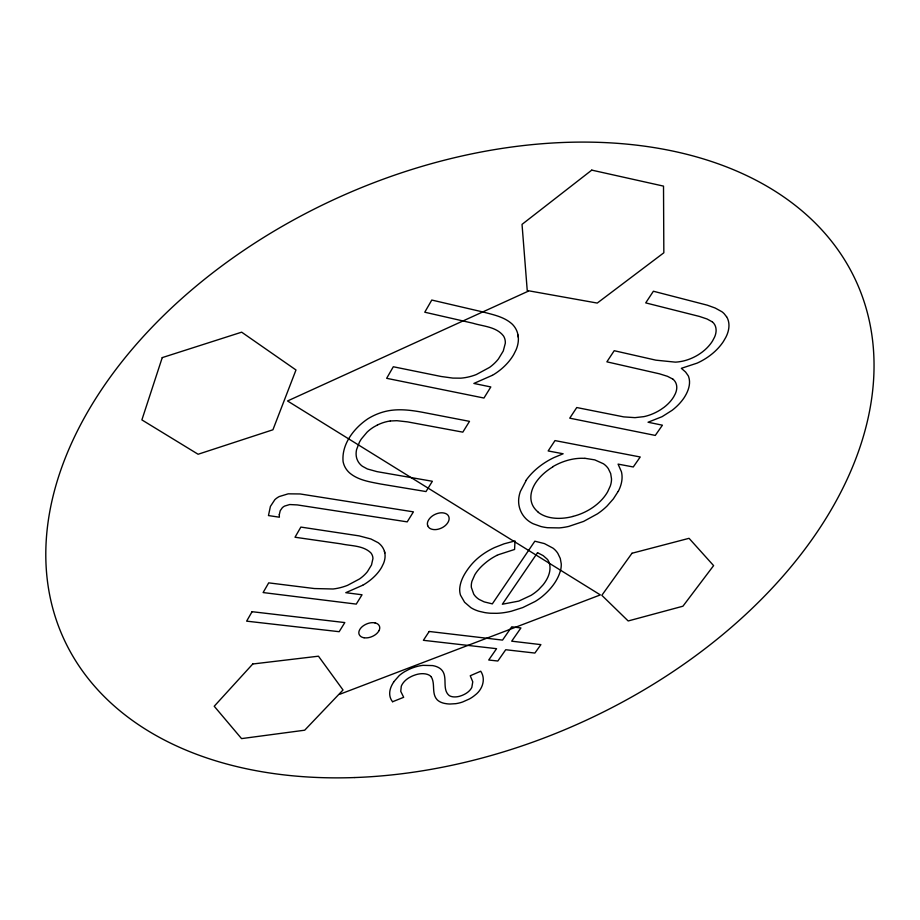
<?xml version="1.0" encoding="UTF-8"?>
<svg xmlns="http://www.w3.org/2000/svg" width="920" height="920" viewBox="0 0 920 920"><rect width="100%" height="100%" fill="white"/><g stroke="black" fill="none" stroke-linecap="round" stroke-linejoin="round"><path stroke-width="1.38" d="M618.171 491.406L613.341 498.916L607.016 506.08A49.737 32.004 -26.4 0 1 597.471 513.832L583.613 521.41L568.755 526.412A51.359 33.074 -26.3 0 1 559.176 527.908L547.561 527.712A65.343 42.262 -26.6 0 1 540.833 526.493L533.106 523.733A52.451 33.833 -26.3 0 1 525.676 518.477C521.099 513.808 518.512 507.288 518.615 500.756A49.231 31.797 -26.2 0 1 520.375 491.452L526.171 480.447M393.507 682.088L399.28 675.533A26.749 15.939 -21.1 0 1 404.685 671.657L408.434 669.656A31.153 18.526 -21.2 0 1 412.459 667.931L415.15 667.011A26.772 15.95 -21.2 0 1 423.085 665.344L432.607 665.585A25.817 15.375 -21.2 0 1 441.22 669.449C448.5 676.453 441.428 689.08 449.178 695.52A13.248 7.785 -22 0 0 452.928 696.819A13.524 7.958 -22 0 0 454.56 696.923A12.408 7.302 -22 0 0 459.942 696.152L461.84 695.497A16.387 9.649 -22 0 0 463.772 694.657L465.002 694.025A13.317 7.831 -22 0 0 469.89 690.23L470.258 689.781A15.41 9.073 -22 0 0 471.834 687.366L472.765 681.812L470.246 675.751L480.723 671.22C486.128 679.224 482.379 689.689 475.099 695.06A23.529 13.834 -22 0 1 469.372 698.981L462.599 701.994A23.494 13.811 -22 0 1 455.722 703.673L450.006 704.019A31.418 18.526 -22.1 0 1 446.855 703.788L444.44 703.386A25.288 14.881 -22 0 1 437.195 699.809C431.238 693.507 435.562 683.79 431.227 676.844M552.977 466.785L551.781 467.532A45.16 29.095 -26.4 0 0 548.285 469.913A40.848 26.369 -26.3 0 0 535.164 483.552A38.778 25.047 -26.3 0 0 530.863 497.087A42.228 27.267 -26.4 0 0 530.932 498.973A41.25 26.634 -26.4 0 0 534.934 508.852L536.188 510.266A49.944 32.258 -26.6 0 0 538.361 512.221M492.269 375.348L473.869 383.445L490.82 386.952L483.954 398.038L386.653 378.315L393.311 366.758L441.128 376.487L452.881 378.097L460.805 378.166A42.044 30.176 -25.9 0 0 476.341 374.543L489.555 367.402A35.811 25.633 -25.9 0 0 498.421 358.961L503.263 351.014L505.31 343.252A24.242 17.308 -26.3 0 0 505.034 339.791A22.655 16.169 -26.4 0 0 503.447 335.903C496.282 326.646 483.184 326.393 472.845 323.196L424.764 312.214L431.779 300.046L483.437 312.087C493.396 314.743 504.344 316.905 512.175 324.093A39.479 28.209 -26.3 0 1 516.12 349.738L513.762 354.476A49.323 35.34 -26 0 1 492.303 375.406M362.675 585.258L345.782 592.687L362.043 594.769L356.258 604.106L263.108 592.56L268.697 582.866L314.398 588.547L333.097 588.995A38.629 25.242 -19.8 0 0 347.553 585.338L359.593 578.922A32.901 21.447 -19.9 0 0 367.436 571.653L371.507 564.972L372.933 558.578A22.264 14.501 -20.2 0 0 372.45 555.772A20.803 13.547 -20.2 0 0 370.702 552.702C362.825 545.295 350.911 546.043 340.986 543.846L295.009 537.234L300.863 527.079L359.133 535.877L370.933 538.993L378.189 542.719A36.259 23.621 -20.1 0 1 383.582 563.327L381.65 567.284A45.298 29.566 -19.9 0 1 362.71 585.292M377.441 424.994L374.084 426.834A31.084 21.562 -22.1 0 0 367.046 432.193L361.387 438.932A47.276 32.625 -22.5 0 0 359.421 442.221L356.569 449.615A32.867 22.758 -22.1 0 0 356.695 458.206L356.983 459.068A29.509 20.424 -22 0 0 362.342 466.233L367.367 468.97L377.016 471.638L432.365 481.275L426.006 491.556L380.753 484.035C369.955 481.896 358.075 480.263 349.45 472.799A41.17 28.485 -21.9 0 1 343.079 461.506C341.492 444.141 354.004 428.156 367.735 418.899A41.676 28.957 -22.1 0 1 385.135 411.481C397.486 408.411 410.4 410.021 422.74 412.321L469.499 421.36L462.817 432.147L407.56 421.877L396.865 420.693L390.333 420.98M528.08 291.272L287.534 400.971L600.346 594.906L339.606 694.324M392.679 701.707L403.673 697.303L400.752 691.357L401.281 686.262A18.572 11.051 -21.1 0 1 402.603 683.732A19.469 11.58 -21.2 0 1 403.431 682.582L404.374 681.478A16.295 9.694 -21.1 0 1 409.17 677.66L411.412 676.464A19.78 11.753 -21.1 0 1 413.804 675.429L416.173 674.624A15.341 9.131 -21.1 0 1 422.222 673.681L423.671 673.716A16.019 9.533 -21.1 0 1 431.284 676.821M572.918 516.408L575.552 515.683A40.365 26.001 -26.4 0 0 591.33 508.438A39.594 25.507 -26.4 0 0 605.061 495.776A45.494 29.36 -26.3 0 0 607.66 491.786L610.339 485.921A37.064 23.862 -26.5 0 0 611.512 478.929L610.684 473.581L608.327 468.659A41.216 26.565 -26.4 0 0 603.462 463.784L594.769 459.873L584.936 458.298M672.796 379.074L667.46 376.315L659.433 373.808L606.878 361.836L614.215 350.704L655.891 360.168L675.269 362.135A35.04 23.517 -31.6 0 0 679.144 361.778L681.605 361.376A36.029 24.184 -31.6 0 0 698.119 354.878L700.281 353.464A31.912 21.39 -31.6 0 0 710.136 344.367A34.235 22.965 -31.6 0 0 712.586 340.872L714.61 337.03A23.897 15.973 -31.7 0 0 716.105 330.591L716.094 329.923A22.839 15.26 -31.7 0 0 712.367 321.862M712.344 321.885L707.031 318.987L699.372 316.422L645.713 302.887L653.395 291.237L707.342 305.187L715.208 308.039L721.924 311.753A37.352 24.978 -31.7 0 1 724.189 313.743L726.478 316.641M518.017 335.075A41.492 29.647 -26.2 0 1 518.293 337.237M377.441 424.994A30.13 20.907 -22.1 0 1 390.333 420.969M427.708 525.699A11.5 7.544 -22.8 0 1 428.248 520.605A13.823 9.062 -22.8 0 1 429.329 518.914L429.64 518.512A11.419 7.498 -22.8 0 1 434.723 514.556A13.075 8.567 -22.8 0 1 436.344 513.854L436.873 513.659A10.545 6.923 -22.8 0 1 443.003 512.877A12.225 8.015 -22.8 0 1 444.429 513.153A10.591 6.957 -22.8 0 1 448.132 515.441L448.327 515.764A12.834 8.418 -22.7 0 1 448.822 516.798A11.511 7.555 -22.8 0 1 448.247 521.881A13.846 9.096 -22.7 0 1 447.166 523.56L446.855 523.963A11.419 7.498 -22.8 0 1 442.313 527.608A12.834 8.429 -22.8 0 1 440.197 528.563L439.668 528.759A10.591 6.946 -22.8 0 1 434.022 529.587A12.225 8.027 -22.8 0 1 432.572 529.379L432.112 529.287A10.476 6.865 -22.7 0 1 428.455 527.034L428.248 526.723A13.075 8.579 -22.8 0 1 427.731 525.688M384.41 551.344A38.111 24.828 -20.1 0 1 384.824 553.081M378.982 630.637A13.075 8.142 -20.3 0 1 378.292 631.787L378.016 632.155A11.028 6.865 -20.3 0 1 373.485 635.858A12.719 7.923 -20.3 0 1 371.967 636.571L370.955 636.973A10.085 6.279 -20.3 0 1 365.493 637.882A11.58 7.21 -20.3 0 1 364.067 637.732M378.994 630.637A11.109 6.923 -20.3 0 0 379.385 626.071A12.558 7.82 -20.3 0 0 379.04 625.45L378.637 624.875A10.085 6.279 -20.3 0 0 374.969 622.897M374.969 622.897A11.58 7.21 -20.3 0 0 373.566 622.713A9.97 6.21 -20.3 0 0 368.149 623.404L367.126 623.771A12.546 7.808 -20.3 0 0 365.091 624.714A11.109 6.923 -20.3 0 0 360.49 628.486A13.064 8.13 -20.3 0 0 359.743 629.636A11.028 6.865 -20.3 0 0 359.087 634.225A12.765 7.946 -20.3 0 0 359.582 635.168L359.996 635.731A10.028 6.244 -20.3 0 0 364.055 637.744M672.819 379.063A23.092 15.237 -29.8 0 1 676.775 387.688A23.172 15.283 -29.8 0 1 675.222 393.967L673.647 396.934A30.647 20.263 -29.6 0 1 664.021 407.341L661.02 409.434A36.95 24.506 -29.6 0 1 657.765 411.389A35.098 23.253 -29.6 0 1 643.908 416.633L634.961 417.645L623.748 416.886L576.759 407.537L569.745 418.174L655.281 435.424L662.423 425.19L648.048 422.234L662.124 416.656L672.14 410.297A42.044 27.819 -29.7 0 0 684.1 397.762C688.033 391.724 691.115 383.985 688.666 376.797A26.496 17.457 -30.1 0 0 688.206 375.728L685.561 372.013L681.341 368.322L697.141 363.124A46.724 31.36 -31.7 0 0 705.525 358.604A47.311 31.763 -31.7 0 0 708.112 356.879A43.125 28.911 -31.7 0 0 723.361 341.573L725.822 337.329A34.753 23.218 -31.8 0 0 726.547 316.595M552.874 466.635A41.239 26.611 -26.3 0 1 584.89 458.39M572.918 516.465A45.31 29.256 -26.5 0 1 538.246 512.313M525.998 480.412A52.509 33.89 -26.3 0 1 554.024 457.562L563.132 453.767L548.159 450.949L554.99 440.588L640.228 456.987L633.27 466.969L618.067 464.105L621.403 471.684A47.84 30.785 -26.5 0 1 618.24 491.406M496.949 555.335A39.732 24.759 -24 0 0 485.047 563.212A41.848 26.059 -24 0 0 474.858 574.689L471.937 581.29A33.867 21.137 -23.8 0 0 471.362 587.42L473.731 594.136A39.157 24.415 -23.9 0 0 479.078 599.403L484.207 601.887L492.326 603.876L534.842 541.202L544.422 543.593L553.035 548.17A48.484 30.187 -24.1 0 1 557.842 553.368L560.28 558.44L561.246 563.822A46.724 29.072 -24.1 0 1 560.751 569.491C558.037 580.577 550.378 589.846 541.696 596.931A45.068 27.991 -24 0 1 535.21 601.438L522.755 607.58L511.37 611.213A53.222 33.166 -24 0 1 496.788 613.318L490.739 613.249A61.065 38.145 -24.1 0 1 484.702 612.57L478.963 611.259A53.233 33.178 -24 0 1 470.867 607.648L464.6 602.266L460.517 595.182A43.47 27.105 -23.7 0 1 459.712 588.639C460.391 579.933 465.255 572.251 470.591 565.593A49.921 31.153 -24 0 1 478.607 557.543A49.346 30.797 -23.9 0 1 494.546 547.561L504.102 543.812L514.993 540.937L514.579 549.458L498.617 554.634A29.509 18.469 -23.9 0 0 496.984 555.392M392.587 701.753A35.799 21.263 -21.3 0 1 393.691 682.099M279.289 514.683L279.369 517.201L268.467 515.568L270.411 506.414L274.839 499.686A15.295 10.431 -18.6 0 1 279.243 496.558L288.19 493.833L300.138 493.959L413.425 511.853L407.215 521.87L297.309 504.919L289.719 504.539L284.636 506.069A8.234 5.589 -18.6 0 0 282.313 507.725L280.22 510.703L279.289 514.683M162.242 357.615L141.887 419.899L198.099 454.25L272.93 429.778L295.987 369.978L241.661 332.178L162.242 357.615M252.08 611.696L246.629 621.149L339.158 631.695L344.816 622.575L252.08 611.696M429.203 631.476L423.384 640.308L496.57 648.681L488.716 660.019L497.846 661.02L505.724 649.727L534.888 653.062L540.903 644.621L511.692 641.182L520.927 627.946L511.738 626.819L502.527 640.101L429.203 631.476M537.544 552.69L502.354 604.233L518.834 601.082L531.104 595.32A35.259 21.907 -24.1 0 0 538.786 589.456L543.007 584.936A42.953 26.76 -23.9 0 0 545.353 581.716A39.732 24.736 -24 0 0 549.849 570.319A43.504 27.094 -23.9 0 0 549.964 568.836A35.811 22.287 -24.1 0 0 547.894 560.004A30.417 18.929 -24.2 0 0 547.032 559.003L543.191 555.645L537.544 552.69M631.994 553.253L601.83 595.32L628.176 620.966L682.928 606.211L713.609 565.616L689.057 538.315L631.994 553.253M252.758 663.998L214.222 706.249L241.558 738.61L304.692 730.204L343.022 689.988L318.469 656.19L252.758 663.998M591.767 170.119L522.031 224.376L527.24 290.536L597.252 303.071L663.837 252.781L663.515 186.116L591.767 170.119M354.775 777.549A434.642 289.202 -24 0 0 859.383 288.822A434.642 289.202 -24 0 0 165.611 313.57A434.642 289.202 -24 0 0 354.775 777.549"/></g></svg>
